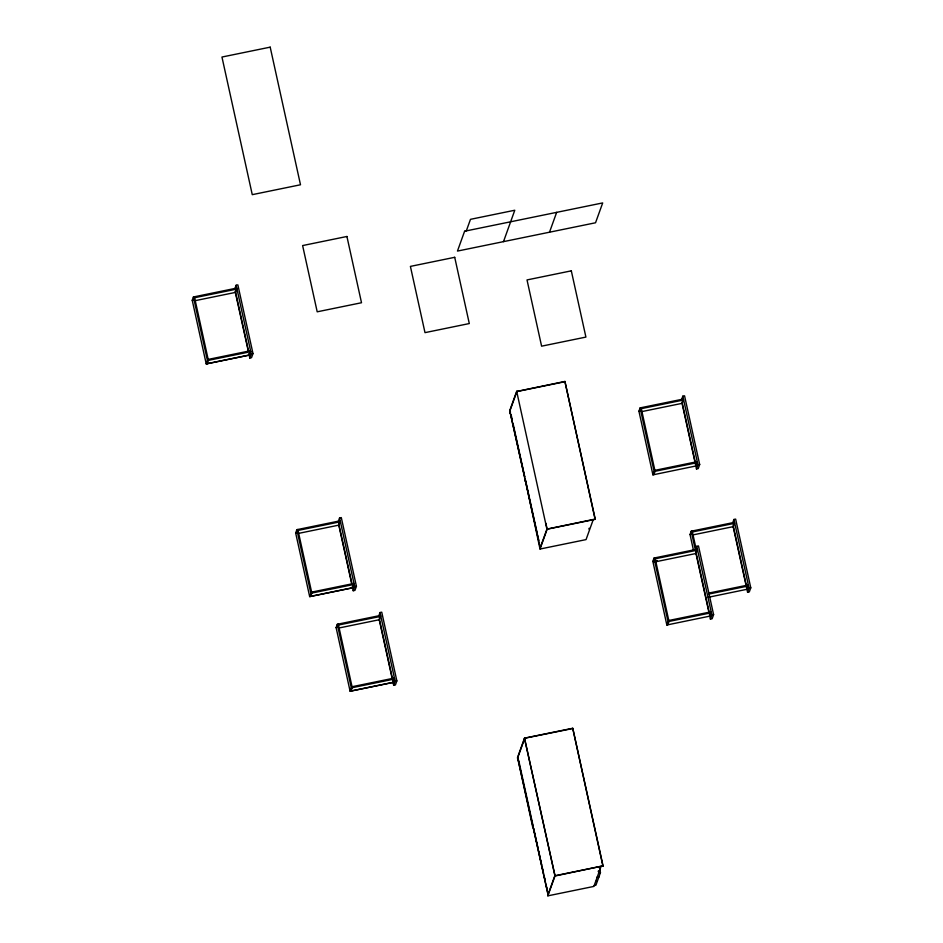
<?xml version="1.0" encoding="UTF-8"?>
<svg xmlns="http://www.w3.org/2000/svg" width="943" height="943" viewBox="0 0 943 943"><rect width="100%" height="100%" fill="white"/><g stroke="black" fill="none" stroke-linecap="round" stroke-linejoin="round"><path stroke-width="1.41" d="M208.179 359.413L250.367 350.761L250.579 351.715L249.376 355.075L206.222 363.915L192.231 300.275L193.421 296.974L236.575 288.122L235.597 292.377L194.812 300.746M193.421 296.974L207.425 360.556L206.222 363.915L249.388 355.028L249.176 354.073M234.666 289.312L236.139 285.234L237.86 284.88L252.995 353.59L251.522 357.68L249.789 358.034L248.846 353.743M235.373 291.481L236.575 288.122M249.789 358.034L251.262 353.943L236.139 285.234M295.654 533.031L296.856 529.683L340.01 520.831L339.032 525.086L298.247 533.455M297.021 531.687L297.823 529.483L311.827 593.076L310.624 596.377L310.424 595.434M296.856 529.683L310.86 593.265L309.658 596.624L352.8 587.784L354.014 584.424L353.802 583.469L311.614 592.121M338.101 522.021L339.563 517.943L341.295 517.589L356.419 586.298L354.957 590.389L353.224 590.742L352.281 586.44M338.82 524.143L340.01 520.831M466.325 230.87L470.486 219.33L514.784 210.242L503.491 241.644M336.097 627.637L337.299 624.278L380.453 615.437L379.475 619.692L338.69 628.05M353.802 583.469L352.823 587.725L309.669 596.577L295.666 532.984L296.632 532.795M353.224 590.742L354.698 586.652L339.563 517.943M337.299 624.278L351.303 687.871L350.101 691.231L393.243 682.378L394.457 679.031L394.245 678.076L352.057 686.728M351.067 690.983L352.258 687.671L338.266 624.089M378.544 616.628L380.005 612.537L381.738 612.184L396.862 680.905L395.4 684.983L393.667 685.337L392.724 681.046M379.664 617.641L380.453 615.437M549.51 232.202L556.665 212.352M393.054 681.388L394.245 678.076M393.667 685.337L395.141 681.259L380.005 612.537M540.327 548.178L509.739 410.618L516.681 391.333L546.928 529.106L595.222 519.063L564.916 381.444L516.623 391.475M516.964 391.274L509.715 411.419L510.092 413.128L510.505 411.973M525.369 480.223L525.051 481.083L524.992 478.514L540.021 549.038L586.051 539.608L593.194 519.758M540.021 549.038L547.164 529.188L595.116 519.357L564.916 381.444M540.044 548.237L546.987 528.952M588.856 529.047L589.151 528.221M696.087 465.948L652.921 474.848L638.93 411.207L640.12 407.895L683.274 399.054L682.296 403.309L696.064 466.007L697.066 461.693L654.878 470.345M533.502 828.449L548.154 894.99L517.566 757.429L524.508 738.145L572.743 728.255L603.048 865.874L554.991 876L547.848 895.85L593.878 886.42L601.021 866.57M524.803 738.086L517.542 758.231L517.919 759.94L518.237 759.08M652.921 474.848L654.124 471.488L640.12 407.895M681.353 400.245L682.826 396.166L684.559 395.812L699.682 464.522L698.221 468.612L696.488 468.966L682.308 404.547M682.084 402.366L682.873 400.162M532.819 825.325L532.889 827.895L517.566 757.429M602.942 866.169L572.743 728.255M696.005 552.504L710.008 616.097L666.842 624.997L652.851 561.356L654.041 558.044L697.195 549.203L696.217 553.458L655.432 561.816M695.875 465.005L697.066 461.693M696.488 468.966L697.961 464.875L682.826 396.166M547.895 892.986L547.848 895.85M547.871 895.048L554.814 875.764L603.048 865.874M693.435 550.111L690.028 534.516L691.219 531.204L734.373 522.363L733.383 526.618L692.598 534.976M666.842 624.997L668.045 621.637L654.041 558.044M695.286 550.394L696.747 546.303L698.48 545.95L713.603 614.671L712.142 618.749L710.409 619.103L709.466 614.812M696.405 551.407L697.195 549.203M598.216 871.603L598.522 870.778M597.379 881.127L595.905 885.218L594.184 885.571M599.5 868.314L600.443 872.617L597.449 880.951L595.658 881.481M732.452 523.554L733.925 519.463L735.646 519.11L750.781 587.831L749.308 591.909L747.587 592.263L733.088 526.418M733.972 523.459L733.183 525.675L747.162 589.304L748.164 585.002L708.782 593.076M709.796 615.142L710.987 611.842L668.799 620.482M709.985 616.144L710.987 611.842M710.409 619.103L711.882 615.025L696.747 546.303M747.375 587.206L748.164 585.002M747.587 592.263L749.06 588.184L733.925 519.463M194.6 297.729L236.787 289.077M192.231 300.275L193.197 300.086M207.425 360.556L250.579 351.715M251.262 353.943L252.995 353.59M516.858 391.569L564.81 381.738M509.739 410.618L524.673 477.111M641.287 408.649L683.486 400.009M638.93 411.207L639.884 411.007M641.511 411.667L682.296 403.309M298.023 530.426L340.223 521.785M654.124 471.488L697.278 462.648M697.961 464.875L699.682 464.522M310.86 593.265L354.014 584.424M354.698 586.652L356.419 586.298M692.386 531.958L734.585 523.306M690.028 534.516L690.983 534.316M655.208 558.798L697.407 550.146M338.466 625.032L380.666 616.38M652.839 561.403L657.153 560.519M337.075 627.39L336.109 627.59L350.101 691.231L393.266 682.331L379.263 618.749M708.995 594.019L748.377 585.957M749.06 588.184L750.781 587.831M708.323 597.273L747.186 589.257M668.045 621.637L711.199 612.785M351.303 687.871L394.457 679.031M711.882 615.025L713.603 614.671M395.141 681.259L396.862 680.905M572.637 728.55L524.461 738.286L555.05 875.858M598.722 872.97L600.443 872.617M597.249 877.049L598.982 876.695M597.19 877.214L598.911 876.86M692.174 531.015L696.488 550.606M691.219 531.204L695.262 549.58M695.592 551.82L708.83 611.948M641.087 407.706L655.079 471.288L653.888 474.6L653.688 473.657M655.008 557.843L669 621.437L667.809 624.749L667.609 623.795M653.817 561.156L654.018 562.099M545.856 523.271L547.164 529.188M511.13 414.79L512.367 420.425M512.992 423.242L524.779 476.804M525.475 479.928L536.956 532.076M537.581 534.893L538.818 540.539M524.508 738.145L554.991 876M518.65 760.188L532.925 825.031M533.608 828.143L537.958 847.875M538.583 850.704L539.82 856.338M540.445 859.156L541.683 864.79M542.308 867.607L543.545 873.253M544.17 876.071L545.408 881.705M546.032 884.522L547.27 890.168M379.169 619.492L392.088 678.182M338.808 524.19L351.987 583.917M339.044 526.324L351.656 583.587M235.385 291.434L248.551 351.209M235.29 292.177L248.221 350.879M194.388 296.774L208.391 360.367L207.201 363.668L206.988 362.725M464.604 231.224L457.461 251.074L595.54 222.772L602.695 202.922L464.604 231.224M270.193 47.15L221.959 57.04L252.264 194.659L300.499 184.769L270.193 47.15M346.918 236.481L302.62 245.569L317.202 311.815L361.511 302.738L346.918 236.481M454.715 257.309L410.405 266.397L424.998 332.643L469.296 323.555L454.715 257.309M571.317 270.841L527.019 279.93L541.6 346.175L585.909 337.087L571.317 270.841"/></g></svg>
